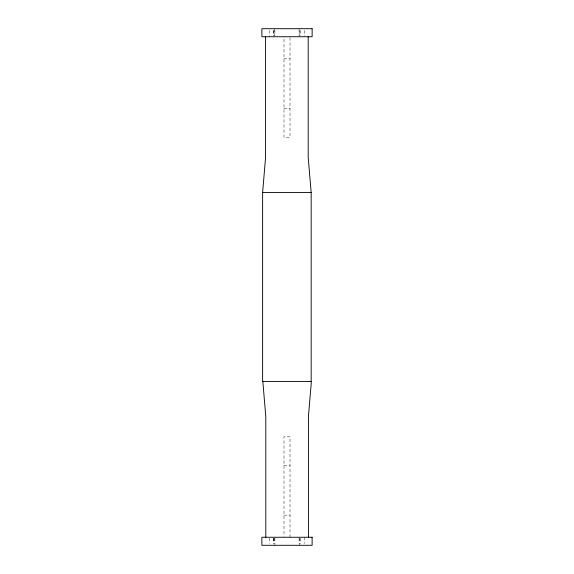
<?xml version="1.0" encoding="UTF-8"?>
<svg xmlns="http://www.w3.org/2000/svg" width="574" height="574" viewBox="0 0 574 574"><rect width="100%" height="100%" fill="white"/><g stroke="black" fill="none" stroke-linecap="round" stroke-linejoin="round"><path stroke-width="0.43" stroke-dasharray="2.87 2.15" d="M283.987 58.849L290.014 58.849M283.987 108.213L290.014 108.213M283.987 465.787L290.014 465.787M283.987 515.151L290.014 515.151M304.572 30.487L304.572 35.846M304.586 537.257L304.586 543.513M300.647 30.487L300.711 35.846M300.64 538.154L300.697 543.513M299.291 30.487L299.291 35.846M299.284 538.154L299.284 545.3M299.097 28.7L299.097 35.846M299.09 538.154L299.09 543.513M290.014 37.626L290.014 137.243L283.987 137.243L283.987 36.743M290.014 537.257L290.014 436.757L283.987 436.757L283.987 536.374M274.91 30.487L274.91 35.846M274.903 538.154L274.903 545.3M274.716 28.7L274.716 35.846M274.709 538.154L274.709 543.513M273.36 30.487L273.36 35.846M273.353 538.154L273.353 543.513M273.303 30.487L273.303 35.846M273.289 538.154L273.289 543.513M269.414 30.487L269.414 36.743M269.428 538.154L269.428 543.513"/><path stroke-width="0.86" d="M308.417 537.257L308.417 416.652L311.381 381.473L262.619 381.473L262.619 192.527L265.583 157.348L265.583 36.743M262.619 192.527L311.165 192.527L311.165 381.473M311.165 192.527L308.195 157.348L308.195 36.743M262.835 381.473L265.805 416.652L265.805 537.257M312.134 28.7L261.88 28.7L261.88 36.743L312.134 36.743L312.134 28.7M312.12 537.257L261.866 537.257L261.866 545.3L312.12 545.3L312.12 537.257"/></g></svg>
